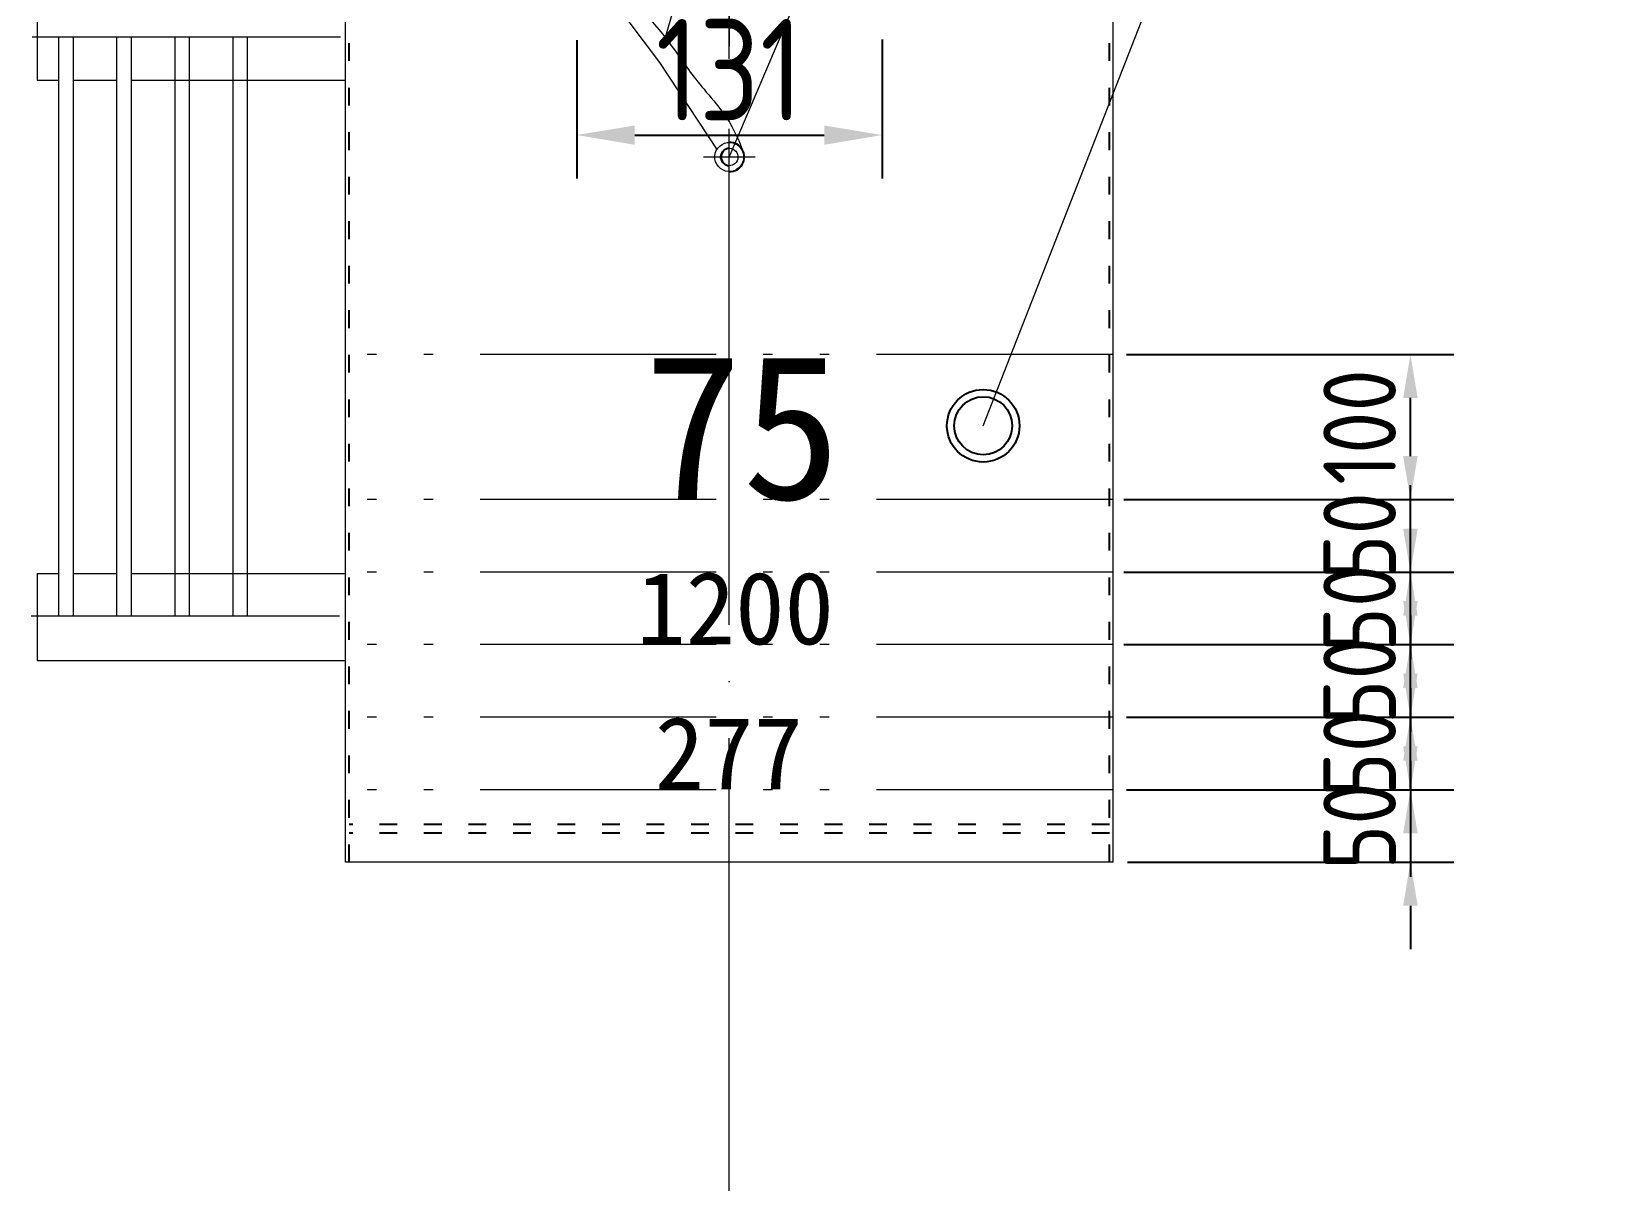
# Model space of a CAD drawing. Header units: millimetres. Extents: x 89051 to 218395, y -330386 to -125649.
# Drawn here: x 100115 to 101193, y -127883 to -127084 of the extents above; entities that cross this region are included whole.
import ezdxf

# ---------------------------------------------------------------- set-up
doc = ezdxf.new("R2010")
doc.units = ezdxf.units.MM
doc.header["$LTSCALE"] = 13
for name, pattern in [('1 实线', [0]), ('5 双点画线', [10.5, 6.25, -1.25, 0.25, -1.25, 0.25, -1.25]), ('ACAD_ISO03W100', [1.18, 0.47, -0.71]), ('ACAD_ISO04W100', [30, 24, -3, 0, -3]), ('CENTER', [50.8, 31.75, -6.35, 6.35, -6.35])]:
    doc.linetypes.add(name, pattern=pattern)
doc.layers.get('0').update_dxf_attribs({"color": 1, "linetype": 'CENTER'})
doc.layers.add('标注、文本', color=3, linetype='Continuous', lineweight=25)
doc.layers.add('铁心', color=3, linetype='Continuous', lineweight=0)
doc.layers.add('粗实线', color=4, linetype='Continuous')
doc.styles.get("Standard").update_dxf_attribs({"font": 'gbenor.shx', "bigfont": 'gbcbig.shx'})
doc.styles.add('Tahoma$001', font='tahoma.ttf', dxfattribs={"height": 2.159784})
doc.dimstyles.new('1-15', dxfattribs={"dimscale": 20, "dimtxt": 3.5, "dimasz": 2, "dimexe": 1.5, "dimexo": 0.5, "dimgap": 0.5, "dimtad": 1, "dimtoh": 1, "dimdec": 1, "dimdsep": 46, "dimtxsty": 'Standard', "dimcen": 2.5, "dimclrd": 3, "dimclre": 3, "dimclrt": 3, "dimadec": 0, "dimazin": 2, "dimtfac": 1, "dimtdec": 1, "dimtmove": 0, "dimatfit": 2, "dimfxl": 1, "dimarcsym": 0})

# ---------------------------------------------------------------- blocks, each defined once
blk = doc.blocks.new('*D555')
at = {"layer": 'Defpoints', "color": 0, "transparency": 16777216}
for p in [(100490.4, -127080.5), (100701, -127080), (100701, -127155.9)]:
    blk.add_point(p, dxfattribs=at)
at = {"layer": '标注、文本', "color": 3, "lineweight": -2, "transparency": 16777216}
for p, q in [((100490.4, -127090.5), (100490.4, -127185.9)), ((100701, -127090), (100701, -127185.9)), ((100530.4, -127155.9), (100661, -127155.9))]:
    blk.add_line(p, q, dxfattribs=at)
at = {"layer": '标注、文本', "color": 3, "transparency": 16777216}
for points in [[(100530.4, -127149.3), (100530.4, -127162.6), (100490.4, -127155.9)], [(100661, -127149.3), (100661, -127162.6), (100701, -127155.9)]]:
    blk.add_solid(points, dxfattribs=at)
at = {"layer": '标注、文本', "color": 3, "transparency": 16777216, "insert": (100595.7, -127110.9), "char_height": 70, "attachment_point": 5}
blk.add_mtext('131', dxfattribs=at)
blk = doc.blocks.new('*D548')
at = {"layer": 'Defpoints', "color": 0, "transparency": 16777216}
for p in [(100860.1, -127607.1), (100860.1, -127657.1), (101065, -127657.1)]:
    blk.add_point(p, dxfattribs=at)
at = {"layer": '标注、文本', "color": 3, "lineweight": -2, "transparency": 16777216}
for p, q in [((101065, -127577.1), (101065, -127547.1)), ((100870.1, -127607.1), (101095, -127607.1)), ((101065, -127607.1), (101065, -127657.1)), ((100870.1, -127657.1), (101095, -127657.1)), ((101065, -127687.1), (101065, -127717.1))]:
    blk.add_line(p, q, dxfattribs=at)
at = {"layer": '标注、文本', "color": 3, "transparency": 16777216}
for points in [[(101060, -127577.1), (101070, -127577.1), (101065, -127607.1)], [(101060, -127687.1), (101070, -127687.1), (101065, -127657.1)]]:
    blk.add_solid(points, dxfattribs=at)
at = {"layer": '标注、文本', "color": 3, "transparency": 16777216, "insert": (101030, -127632.1), "char_height": 50, "attachment_point": 5, "rotation": 90}
blk.add_mtext('50', dxfattribs=at)
blk = doc.blocks.new('*D549')
at = {"layer": 'Defpoints', "color": 0, "transparency": 16777216}
for p in [(100859.4, -127557.1), (101065, -127557.1), (100859.4, -127607.1)]:
    blk.add_point(p, dxfattribs=at)
at = {"layer": '标注、文本', "color": 3, "lineweight": -2, "transparency": 16777216}
for p, q in [((101065, -127527.1), (101065, -127497.1)), ((100869.4, -127557.1), (101095, -127557.1)), ((101065, -127607.1), (101065, -127557.1)), ((100869.4, -127607.1), (101095, -127607.1)), ((101065, -127637.1), (101065, -127667.1))]:
    blk.add_line(p, q, dxfattribs=at)
at = {"layer": '标注、文本', "color": 3, "transparency": 16777216}
for points in [[(101060, -127527.1), (101070, -127527.1), (101065, -127557.1)], [(101060, -127637.1), (101070, -127637.1), (101065, -127607.1)]]:
    blk.add_solid(points, dxfattribs=at)
at = {"layer": '标注、文本', "color": 3, "transparency": 16777216, "insert": (101030, -127582.1), "char_height": 50, "attachment_point": 5, "rotation": 90}
blk.add_mtext('50', dxfattribs=at)
blk = doc.blocks.new('*D550')
at = {"layer": 'Defpoints', "color": 0, "transparency": 16777216}
for p in [(100857.6, -127507.1), (101065, -127507.1), (100859.4, -127557.1)]:
    blk.add_point(p, dxfattribs=at)
at = {"layer": '标注、文本', "color": 3, "lineweight": -2, "transparency": 16777216}
for p, q in [((101065, -127477.1), (101065, -127447.1)), ((100867.6, -127507.1), (101095, -127507.1)), ((101065, -127557.1), (101065, -127507.1)), ((100869.4, -127557.1), (101095, -127557.1)), ((101065, -127587.1), (101065, -127617.1))]:
    blk.add_line(p, q, dxfattribs=at)
at = {"layer": '标注、文本', "color": 3, "transparency": 16777216}
for points in [[(101060, -127477.1), (101070, -127477.1), (101065, -127507.1)], [(101060, -127587.1), (101070, -127587.1), (101065, -127557.1)]]:
    blk.add_solid(points, dxfattribs=at)
at = {"layer": '标注、文本', "color": 3, "transparency": 16777216, "insert": (101030, -127532.1), "char_height": 50, "attachment_point": 5, "rotation": 90}
blk.add_mtext('50', dxfattribs=at)
blk = doc.blocks.new('*D551')
at = {"layer": 'Defpoints', "color": 0, "transparency": 16777216}
for p in [(100857.6, -127457.1), (101065, -127457.1), (100859.4, -127507.1)]:
    blk.add_point(p, dxfattribs=at)
at = {"layer": '标注、文本', "color": 3, "lineweight": -2, "transparency": 16777216}
for p, q in [((101065, -127427.1), (101065, -127397.1)), ((100867.6, -127457.1), (101095, -127457.1)), ((101065, -127507.1), (101065, -127457.1)), ((100869.4, -127507.1), (101095, -127507.1)), ((101065, -127537.1), (101065, -127567.1))]:
    blk.add_line(p, q, dxfattribs=at)
at = {"layer": '标注、文本', "color": 3, "transparency": 16777216}
for points in [[(101060, -127427.1), (101070, -127427.1), (101065, -127457.1)], [(101060, -127537.1), (101070, -127537.1), (101065, -127507.1)]]:
    blk.add_solid(points, dxfattribs=at)
at = {"layer": '标注、文本', "color": 3, "transparency": 16777216, "insert": (101030, -127482.1), "char_height": 50, "attachment_point": 5, "rotation": 90}
blk.add_mtext('50', dxfattribs=at)
blk = doc.blocks.new('*D552')
at = {"layer": 'Defpoints', "color": 0, "transparency": 16777216}
for p in [(100859.4, -127407.1), (101065, -127407.1), (100859.4, -127457.1)]:
    blk.add_point(p, dxfattribs=at)
at = {"layer": '标注、文本', "color": 3, "lineweight": -2, "transparency": 16777216}
for p, q in [((101065, -127377.1), (101065, -127347.1)), ((100869.4, -127407.1), (101095, -127407.1)), ((101065, -127457.1), (101065, -127407.1)), ((100869.4, -127457.1), (101095, -127457.1)), ((101065, -127487.1), (101065, -127517.1))]:
    blk.add_line(p, q, dxfattribs=at)
at = {"layer": '标注、文本', "color": 3, "transparency": 16777216}
for points in [[(101060, -127377.1), (101070, -127377.1), (101065, -127407.1)], [(101060, -127487.1), (101070, -127487.1), (101065, -127457.1)]]:
    blk.add_solid(points, dxfattribs=at)
at = {"layer": '标注、文本', "color": 3, "transparency": 16777216, "insert": (101030, -127432.1), "char_height": 50, "attachment_point": 5, "rotation": 90}
blk.add_mtext('50', dxfattribs=at)
blk = doc.blocks.new('*D553')
at = {"layer": 'Defpoints', "color": 0, "transparency": 16777216}
for p in [(100859.4, -127307.1), (101065, -127307.1), (100857.6, -127407.1)]:
    blk.add_point(p, dxfattribs=at)
at = {"layer": '标注、文本', "color": 3, "lineweight": -2, "transparency": 16777216}
for p, q in [((100869.4, -127307.1), (101095, -127307.1)), ((101065, -127377.1), (101065, -127337.1)), ((100867.6, -127407.1), (101095, -127407.1))]:
    blk.add_line(p, q, dxfattribs=at)
at = {"layer": '标注、文本', "color": 3, "transparency": 16777216}
for points in [[(101060, -127337.1), (101070, -127337.1), (101065, -127307.1)], [(101060, -127377.1), (101070, -127377.1), (101065, -127407.1)]]:
    blk.add_solid(points, dxfattribs=at)
at = {"layer": '标注、文本', "color": 3, "transparency": 16777216, "insert": (101030, -127357.1), "char_height": 50, "attachment_point": 5, "rotation": 90}
blk.add_mtext('100', dxfattribs=at)

msp = doc.modelspace()

# ---------------------------------------------------------------- linework, layer by layer
at = {"color": 7, "linetype": '1 实线', "lineweight": 0}
for p, q in [((100331.07, -127657.08), (100331.07, -126927.95)), ((100860.07, -127657.08), (100860.07, -126927.95)), ((100491.3, -127031), (100547.4, -127105.87)), ((100118.57, -127058.1), (100118.57, -127118.1)), ((100133.57, -127487.28), (100133.57, -127088.29)), ((100133.57, -127088.29), (100143.57, -127088.29)), ((100143.57, -127487.28), (100143.57, -127088.29)), ((100173.57, -127487.28), (100173.57, -127088.29)), ((100173.57, -127088.29), (100183.57, -127088.29)), ((100183.57, -127487.28), (100183.57, -127088.29)), ((100213.57, -127487.28), (100213.57, -127088.29)), ((100213.57, -127088.29), (100223.57, -127088.29)), ((100223.57, -127487.28), (100223.57, -127088.29)), ((100253.57, -127487.28), (100253.57, -127088.29)), ((100253.57, -127088.29), (100263.57, -127088.29)), ((100263.57, -127487.28), (100263.57, -127088.29)), ((100547.4, -127105.87), (100586.98, -127165.9)), ((100118.57, -127118.1), (100133.57, -127118.1)), ((100143.57, -127118.1), (100173.57, -127118.1)), ((100183.57, -127118.1), (100331.07, -127118.1)), ((100118.57, -127458.1), (100133.57, -127458.1)), ((100118.57, -127458.1), (100118.57, -127518.1)), ((100143.57, -127458.1), (100173.57, -127458.1)), ((100183.57, -127458.1), (100331.07, -127458.1)), ((100133.57, -127487.28), (100143.57, -127487.28)), ((100173.57, -127487.28), (100183.57, -127487.28)), ((100213.57, -127487.28), (100223.57, -127487.28)), ((100253.57, -127487.28), (100263.57, -127487.28)), ((100118.57, -127518.1), (100331.07, -127518.1)), ((100860.07, -127657.08), (100331.07, -127657.08))]:
    msp.add_line(p, q, dxfattribs=at)
for major_axis in [(-9.66, 2.59), (-5.8, 1.55)]:
    msp.add_ellipse((100595.57, -127171.03), major_axis=major_axis, ratio=1, dxfattribs=at)
msp.add_open_spline([(100493.24, -127030.64), (100540.84, -127072.66), (100560.78, -127101.88), (100576.34, -127123.24), (100600.23, -127149.47), (100605.91, -127171.03)], degree=3, dxfattribs=at)
at = {"layer": '标注、文本', "color": 1, "linetype": 'ACAD_ISO04W100', "lineweight": 15}
for p, q in [((100595.57, -127883.46), (100595.57, -126790.6)), ((100595.57, -126947.61), (100595.57, -127094.54)), ((100115.12, -127088.29), (100327.62, -127088.29)), ((100595.57, -127190.39), (100595.57, -127151.68)), ((100613.43, -127171.03), (100577.7, -127171.03)), ((100114.51, -127487.28), (100327.01, -127487.28))]:
    msp.add_line(p, q, dxfattribs=at)
at = {"layer": '标注、文本'}
for radius in [25, 20]:
    msp.add_circle((100770.57, -127356.25), radius, dxfattribs=at)
at = {"layer": '粗实线', "color": 2, "linetype": 'ACAD_ISO03W100', "ltscale": 2}
for p, q in [((100333.57, -127657.08), (100333.57, -126927.95)), ((100857.57, -127657.08), (100857.57, -126927.95)), ((100857.57, -127631.08), (100333.57, -127631.08)), ((100857.57, -127637.08), (100333.57, -127637.08))]:
    msp.add_line(p, q, dxfattribs=at)
at = {"layer": '粗实线', "color": 6, "linetype": '5 双点画线', "lineweight": 5, "ltscale": 2}
for p, q in [((100859.45, -127307.09), (100330.45, -127307.09)), ((100859.45, -127407.09), (100330.45, -127407.09)), ((100859.45, -127457.09), (100330.45, -127457.09)), ((100859.45, -127507.09), (100330.45, -127507.09)), ((100859.45, -127557.09), (100330.45, -127557.09)), ((100859.45, -127607.09), (100330.45, -127607.09))]:
    msp.add_line(p, q, dxfattribs=at)
at = {"layer": '粗实线', "ltscale": 2}
for major_axis, start_param, end_param in [((-9.66, 2.59), 1.7985149, 5.0082691), ((-5.8, 1.55), 5.0310092, 8.0589602)]:
    msp.add_ellipse((100595.91, -127171.03), major_axis=major_axis, ratio=1, start_param=start_param, end_param=end_param, dxfattribs=at)
at = {"layer": '铁心'}
for points in [[(100549.52, -127095.54), (100790.73, -126265.3), (100790.73, -126265.3)], [(100595.57, -127171.03), (100979.15, -126271.31), (100979.15, -126271.31)], [(100770.57, -127356.25), (101192.7, -126277.21), (101192.7, -126277.21)]]:
    msp.add_lwpolyline(points, dxfattribs=at)

# ---------------------------------------------------------------- texts
at = {"layer": '铁心', "width": 1755.2419, "attachment_point": 1, "style": 'Tahoma$001'}
for s, insert, char_height in [('{\\fSimSun|b0|i0|c134|p2;75}', (100536.41, -127306.92), 100), ('{\\fSimSun|b0|i0|c134|p2;1200}', (100531.6, -127456.92), 50), ('{\\fSimSun|b0|i0|c134|p2;277}', (100544.24, -127556.92), 50)]:
    msp.add_mtext(s, dxfattribs=dict(at, insert=insert, char_height=char_height))

# ---------------------------------------------------------------- dimensions: what is measured, and where the dimension line sits
at = {"layer": '标注、文本'}
dim = msp.add_linear_dim(base=(100701.02, -127155.94), p1=(100490.38, -127080.47), p2=(100701.02, -127079.99), text='131', dimstyle='1-15', dxfattribs=at)
dim.commit()
dim.dimension.update_dxf_attribs({"geometry": '*D555', "text_midpoint": (100595.7, -127110.94)})
dim = msp.add_linear_dim(base=(101065.05, -127307.09), p1=(100857.57, -127407.09), p2=(100859.45, -127307.09), angle=90, dimstyle='1-15', override={"dimtxt": 2.5, "dimasz": 1.5}, dxfattribs=at)
dim.commit()
dim.dimension.update_dxf_attribs({"geometry": '*D553', "text_midpoint": (101030.05, -127357.09)})
for base, p1, p2, picture, middle in [((101065.05, -127407.09), (100859.45, -127457.09), (100859.45, -127407.09), '*D552', (101065.05, -127432.09)), ((101065.05, -127457.09), (100859.45, -127507.09), (100857.57, -127457.09), '*D551', (101065.05, -127482.09)), ((101065.05, -127507.09), (100859.45, -127557.09), (100857.57, -127507.09), '*D550', (101065.05, -127532.09)), ((101065.05, -127557.09), (100859.45, -127607.09), (100859.45, -127557.09), '*D549', (101065.05, -127582.09)), ((101065.05, -127657.08), (100860.07, -127607.09), (100860.07, -127657.08), '*D548', (101065.05, -127632.08))]:
    dim = msp.add_linear_dim(base=base, p1=p1, p2=p2, angle=90, dimstyle='1-15', override={"dimtxt": 2.5, "dimasz": 1.5}, dxfattribs=at)
    dim.commit()
    dim.dimension.update_dxf_attribs({"geometry": picture, "text_midpoint": middle, "dimtype": 160})

doc.saveas('drawing.dxf')
